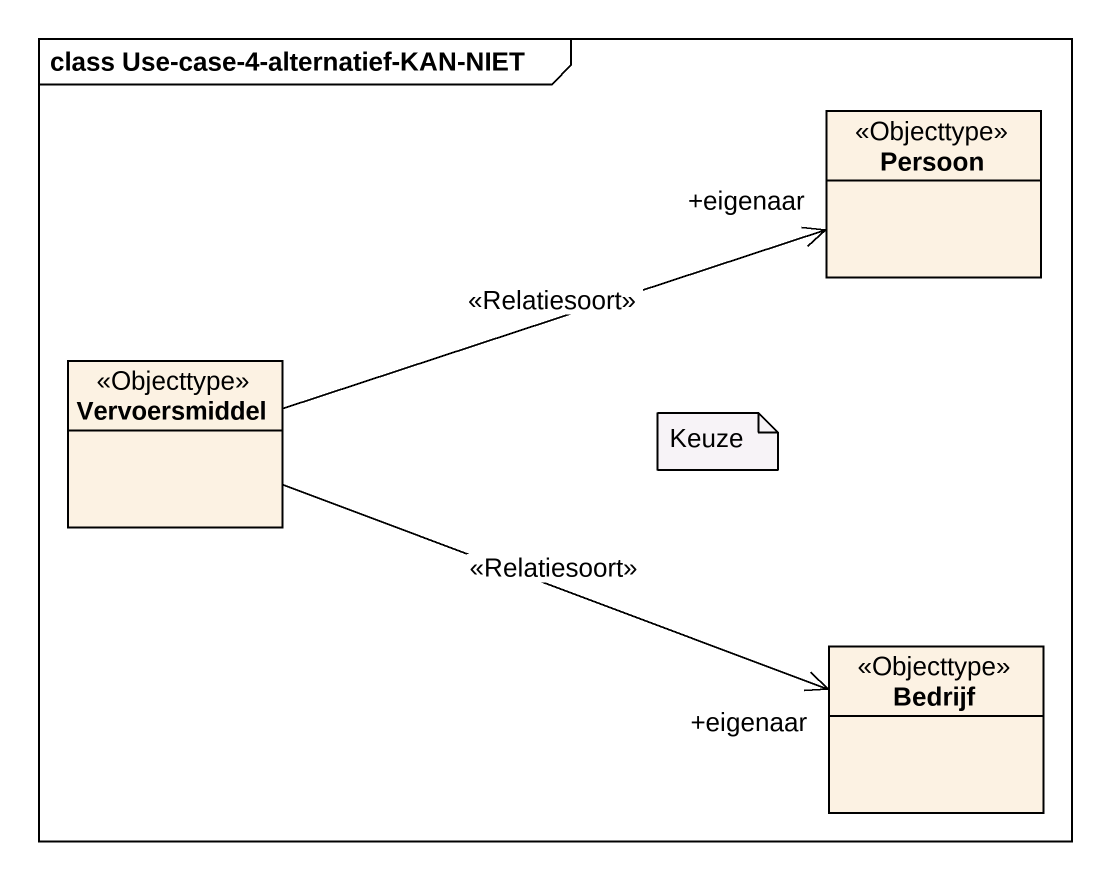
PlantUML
@startuml
mainframe class Use-case-4-alternatief-KAN-NIET
hide circle
hide empty members
class Persoon <<Objecttype>>
class Vervoersmiddel <<Objecttype>>
class Bedrijf <<Objecttype>>
Vervoersmiddel -right-> "+eigenaar" Persoon : <<Relatiesoort>>
Vervoersmiddel -right-> "+eigenaar" Bedrijf : <<Relatiesoort>>
note as N1
  Keuze
end note
@enduml
